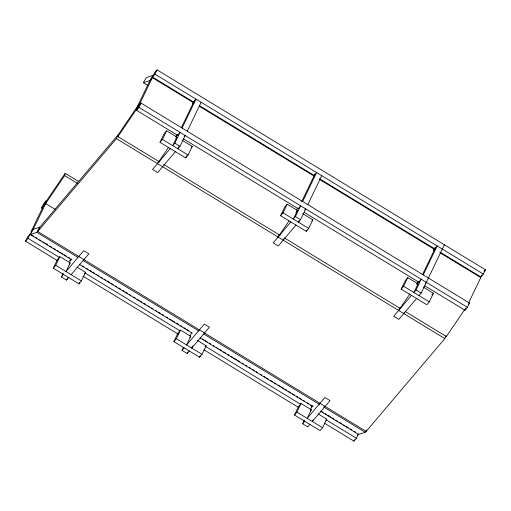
<?xml version="1.0" encoding="UTF-8"?>
<svg xmlns="http://www.w3.org/2000/svg" width="511" height="511" viewBox="0 0 511 511"><rect width="100%" height="100%" fill="white"/><g stroke="black" fill="none" stroke-linecap="round" stroke-linejoin="round"><path stroke-width="0.77" d="M71.783 259.831L30.219 234.53L33.241 229.356L45.658 203.563L46.22 201.289L65.204 173.312L78.828 181.609M193.241 102.551L152.361 77.666L139.944 103.458L137.485 106.358L118.501 134.336L39.813 227.178L33.241 229.356L30.781 232.256L43.199 206.463L45.658 203.563L64.642 175.586L65.204 173.312M159.502 161.91L117.939 136.609L118.501 134.336L116.431 138.634L37.744 231.477L366.157 431.405L444.845 338.563L446.224 335.695M148.101 85.65L143.329 82.744L146.35 77.57L152.923 75.392L149.902 80.566L137.485 106.358L136.922 108.632L117.939 136.609M57.551 260.699L25.55 241.218L27.62 236.919L30.079 234.019L33.483 236.088M41.551 207.977L43.62 203.678L46.073 200.778L44.01 205.077L41.551 207.977L42.911 208.807M25.55 241.218L28.009 238.318L30.079 234.019M37.744 231.477L39.813 227.178L36.792 232.352L30.219 234.53M76.848 267.017L85.548 272.318L81.409 280.916L78.95 283.816L53.297 268.198L57.436 259.601L59.896 256.694L70.154 262.948L66.015 271.545L83.715 250.665L88.844 253.788L71.15 274.669M53.297 268.198L55.756 265.298L59.896 256.694M178.077 135.6L136.514 110.299L138.583 106.001L141.042 103.094L469.449 303.023L467.38 307.322L464.927 310.222L424.724 285.751M194.071 102.36L152.514 77.052L154.578 72.754L157.037 69.854L485.45 269.782L483.38 274.081L480.921 276.981L440.041 252.095M136.514 110.299L138.973 107.393L141.042 103.094M152.514 77.052L154.967 74.152L157.037 69.854M68.691 277.569L66.558 280.079L61.429 276.956L63.153 273.372M69.407 262.59L71.131 259.007M66.558 280.079L67.593 277.933M78.95 283.816L79.639 282.385M182.127 140.257L192.251 146.421L188.118 155.018L185.659 157.918L160 142.301L164.14 133.703L166.599 130.803L176.723 136.967M160 142.301L162.46 139.401L166.599 130.803M157.484 163.622L158.519 161.476M194.25 100.616L193.56 102.047L196.02 99.147L182.095 128.089M181.341 127.731L193.414 102.654L192.43 103.816M175.873 138.206L176.857 137.05L172.724 145.648L174.851 143.131L180.025 132.387L177.566 135.287M178.198 148.056L178.888 146.619M177.854 148.771L179.981 146.261L185.154 135.511L184.171 136.673M187.224 131.212L201.155 102.27M185.659 157.918L186.694 155.772M197.438 340.428L206.137 345.73L201.998 354.327L199.539 357.227L173.887 341.61L178.02 333.006L180.479 330.106L190.744 336.353L186.604 344.957L204.304 324.076L209.433 327.2L191.74 348.08L192.775 345.928M173.887 341.61L176.34 338.704L180.479 330.106M189.281 350.98L187.147 353.491L182.018 350.367L183.398 347.499M189.996 336.002L191.721 332.418M187.147 353.491L187.837 352.06M199.539 357.227L200.229 355.797M302.716 213.668L312.841 219.832L308.701 228.43L306.242 231.33L280.59 215.712L284.723 207.115L287.182 204.208L297.99 210.788M280.59 215.712L283.049 212.812L287.182 204.208M278.073 237.034L279.453 234.166M314.84 174.021L314.15 175.458L316.609 172.558L302.678 201.5M283.203 240.157L283.892 238.726M301.586 201.858L314.003 176.065M295.971 212.199L297.447 210.462L293.308 219.059L295.441 216.543L300.615 205.799L298.156 208.699M299.133 220.746L298.443 222.183L300.57 219.666L305.744 208.922L304.76 210.078M307.814 204.624L321.738 175.682M306.242 231.33L306.932 229.899M318.027 413.84L326.727 419.135L322.588 427.739L320.129 430.639L294.47 415.021L298.609 406.417L301.068 403.518L311.333 409.765L307.194 418.362L324.887 397.488L330.023 400.611L312.323 421.486L313.013 420.055M294.47 415.021L296.929 412.115L301.068 403.518M309.864 424.392L307.737 426.902L302.608 423.779L304.332 420.195M310.579 409.413L312.304 405.83L311.32 406.992M423.3 287.073L433.43 293.244L429.291 301.841L426.832 304.741L401.173 289.124L405.312 280.526L407.772 277.62L418.579 284.199M401.173 289.124L403.633 286.224L407.772 277.62M398.663 310.445L400.043 307.577M435.429 247.433L434.74 248.87L437.199 245.963L423.268 274.912M422.52 274.554L434.586 249.477L433.603 250.639M403.792 313.569L404.482 312.138M417.053 285.029L418.036 283.873L413.897 292.471L416.031 289.954L421.198 279.21L418.739 282.11M419.026 295.594L421.16 293.078L444.398 244.788M324.351 423.121L353.963 441.146L354.653 439.716M353.963 441.146L356.423 438.246L358.486 433.948L357.502 435.104M366.157 431.405L366.847 429.968M464.927 310.222L465.955 308.076M481.266 276.266L481.956 274.835M468.702 302.672L480.774 277.594L439.888 252.702M433.641 249.79L434.772 247.848M320.474 411.227L358.633 434.459L365.199 432.28L366.336 430.339M159.068 161.291L168.336 147.634M175.841 136.571L177.17 134.623M279.658 234.702L288.926 221.039M296.431 209.983L297.76 208.034M400.688 307.462L409.956 293.799M416.58 284.046L418.343 281.44M464.895 309.212L446.352 336.532L405.472 311.646M152.361 77.666L149.902 80.566L143.329 82.744M69.656 260.751L70.639 259.588M69.17 264.104L70.154 262.948M61.429 276.956L63.556 274.445M170.265 148.548L152.565 169.428L157.701 172.552L175.394 151.671M84.564 273.474L85.548 272.318M191.267 147.583L192.251 146.421M189.76 337.516L190.744 336.353M182.018 350.367L184.145 347.857M290.848 221.959L273.155 242.84L278.284 245.963L295.984 225.083M205.154 346.886L206.137 345.73M311.857 220.988L312.841 219.832M310.349 410.927L311.333 409.765M302.608 423.779L304.735 421.268M411.438 295.371L393.745 316.252L398.874 319.375L416.567 298.494M425.35 283.49L426.334 282.334M325.743 420.298L326.727 419.135M431.955 294.981L433.43 293.244M483.974 271.52L485.45 269.782M468.466 304.186L469.449 303.023M154.967 74.152L483.38 274.081M199.526 105.675L313.99 175.362M319.439 178.678L435.27 249.189M199.373 106.282L313.843 175.969M319.292 179.284L434.439 249.387M137.485 106.358L138.851 107.189M138.973 107.393L467.38 307.322M183.526 138.915L297.996 208.603M304.128 212.333L419.276 282.436M174.851 143.131L179.981 146.261M295.441 216.543L300.57 219.666M416.031 289.954L421.16 293.078M162.46 139.401L188.118 155.018M283.049 212.812L308.701 228.43M403.633 286.224L429.291 301.841M163.59 164.395L280.098 235.328M284.186 237.813L400.017 308.331M116.431 138.634L444.845 338.563M64.642 175.586L77.589 183.468M45.658 203.563L55.194 209.369M36.792 232.352L77.672 257.237M83.121 260.559L198.951 331.071M203.723 333.977L319.554 404.488M323.642 406.973L365.199 432.28M35.527 237.334L36.894 238.164M39.615 239.825L40.982 240.655M43.026 241.901L44.387 242.725M45.747 243.555L47.791 244.801M49.835 246.047L51.879 247.292M53.923 248.538L55.29 249.362M57.334 250.607L58.695 251.438M60.055 252.268L62.783 253.929M64.143 254.759L66.187 255.998M68.231 257.244L69.598 258.074M82.539 265.956L83.906 266.787M86.627 268.447L87.994 269.271M90.038 270.517L91.399 271.347M92.759 272.178L94.803 273.423M96.847 274.669L98.891 275.908M100.942 277.154L102.302 277.984M104.346 279.23L105.707 280.06M107.074 280.89L109.795 282.545M111.162 283.375L113.206 284.621M115.25 285.866L116.61 286.697M118.654 287.942L120.698 289.181M122.742 290.427L124.103 291.257M125.47 292.088L127.514 293.333M129.558 294.579L130.918 295.409M133.646 297.063L135.006 297.894M137.05 299.139L138.411 299.97M139.778 300.8L141.822 302.046M143.866 303.285L145.91 304.53M147.954 305.776L149.314 306.606M151.358 307.852L152.719 308.682M155.446 310.337L156.807 311.167M158.174 311.997L160.218 313.243M162.262 314.489L163.622 315.319M166.35 316.973L167.71 317.804M169.754 319.049L171.115 319.88M172.482 320.71L174.526 321.956M176.57 323.195L178.614 324.44M180.658 325.686L182.018 326.516M184.062 327.762L185.423 328.592M186.79 329.416L188.834 330.662M202.458 338.959L203.825 339.789M205.186 340.62L207.23 341.859M209.274 343.105L210.634 343.935M213.362 345.596L214.722 346.426M216.766 347.672L218.133 348.496M219.494 349.326L221.538 350.572M223.582 351.817L225.626 353.063M227.67 354.308L229.03 355.132M231.074 356.378L232.441 357.208M233.802 358.039L236.529 359.699M237.89 360.53L239.934 361.769M241.978 363.014L243.338 363.845M245.382 365.09L246.749 365.921M249.47 367.581L250.837 368.405M252.198 369.236L254.242 370.481M256.286 371.727L257.646 372.557M260.374 374.218L261.734 375.042M263.778 376.288L265.145 377.118M266.506 377.948L268.55 379.194M270.594 380.44L272.638 381.679M274.682 382.924L276.049 383.755M278.093 385L279.453 385.831M280.814 386.661L283.541 388.315M284.902 389.146L286.946 390.391M288.99 391.637L290.357 392.467M292.401 393.713L294.445 394.952M296.489 396.197L297.849 397.028M299.21 397.858L301.254 399.104M303.298 400.349L304.665 401.18M307.386 402.834L308.753 403.664M310.797 404.91L312.157 405.74M321.694 411.547L323.061 412.377M325.105 413.623L326.465 414.453M327.826 415.277L330.553 416.938M331.914 417.768L333.958 419.014M336.002 420.259L337.369 421.09M339.413 422.329L341.457 423.574M343.501 424.82L344.861 425.65M346.222 426.481L348.266 427.726M350.31 428.965L351.677 429.796M354.398 431.456L355.765 432.287M79.275 264.391L192.385 333.249M199.878 337.809L312.981 406.667M28.009 238.318L59.353 257.397M85.241 273.161L179.949 330.815M205.16 346.164L300.551 404.233M326.44 419.991L356.423 438.246M82.75 276.042L178.084 334.073M203.959 349.831L298.609 407.452M55.756 265.298L81.409 280.916M176.34 338.704L201.998 354.327M296.929 412.115L322.588 427.739"/></g></svg>
